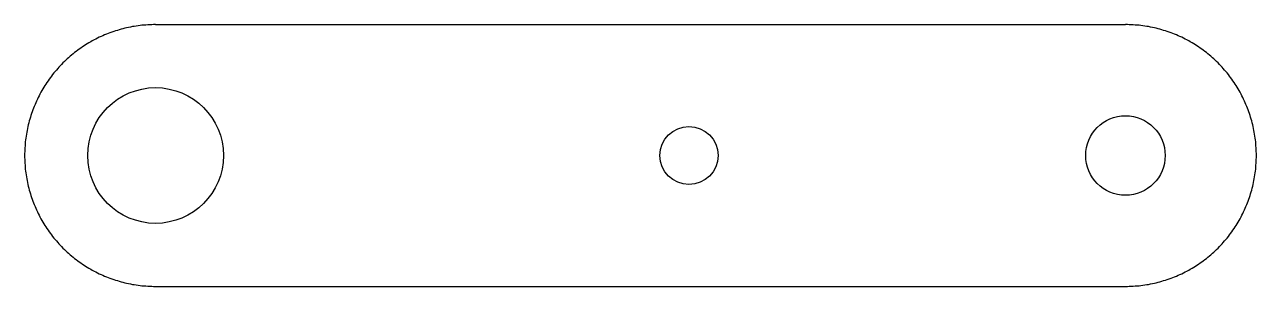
# Model space of a CAD drawing. Header units: millimetres. Extents: x 0 to 127, y 0 to 27.
import ezdxf

# ---------------------------------------------------------------- set-up
doc = ezdxf.new("R2010")
doc.units = ezdxf.units.MM
doc.layers.add('CUT', color=7, linetype='Continuous')
doc.layers.add('HOLES', color=1, linetype='Continuous')

msp = doc.modelspace()

# ---------------------------------------------------------------- linework, layer by layer
at = {"layer": 'CUT'}
for points in [[(13.5, 27), (13.3, 27), (13.1, 26.99), (12.9, 26.99), (12.7, 26.98), (12.5, 26.96), (12.3, 26.95), (12.1, 26.93), (11.9, 26.91), (11.7, 26.88), (11.51, 26.85), (11.31, 26.82), (11.11, 26.79), (10.92, 26.75), (10.72, 26.71), (10.52, 26.67), (10.33, 26.62), (10.13, 26.57), (9.94, 26.52), (9.75, 26.47), (9.56, 26.41), (9.37, 26.35), (9.18, 26.29), (8.99, 26.22), (8.8, 26.16), (8.61, 26.08), (8.43, 26.01), (8.24, 25.93), (8.06, 25.85), (7.88, 25.77), (7.69, 25.69), (7.51, 25.6), (7.34, 25.51), (7.16, 25.42), (6.98, 25.32), (6.81, 25.22), (6.63, 25.12), (6.46, 25.02), (6.29, 24.92), (6.13, 24.81), (5.96, 24.7), (5.79, 24.58), (5.63, 24.47), (5.47, 24.35), (5.31, 24.23), (5.15, 24.11), (4.99, 23.98), (4.84, 23.86), (4.69, 23.73), (4.54, 23.59), (4.39, 23.46), (4.24, 23.32), (4.1, 23.19), (3.95, 23.05), (3.81, 22.9), (3.68, 22.76), (3.54, 22.61), (3.41, 22.46), (3.27, 22.31), (3.14, 22.16), (3.02, 22.01), (2.89, 21.85), (2.77, 21.69), (2.65, 21.53), (2.53, 21.37), (2.42, 21.21), (2.3, 21.04), (2.19, 20.87), (2.08, 20.71), (1.98, 20.54), (1.88, 20.37), (1.78, 20.19), (1.68, 20.02), (1.58, 19.84), (1.49, 19.66), (1.4, 19.49), (1.31, 19.31), (1.23, 19.12), (1.15, 18.94), (1.07, 18.76), (0.99, 18.57), (0.92, 18.39), (0.84, 18.2), (0.78, 18.01), (0.71, 17.82), (0.65, 17.63), (0.59, 17.44), (0.53, 17.25), (0.48, 17.06), (0.43, 16.87), (0.38, 16.67), (0.33, 16.48), (0.29, 16.28), (0.25, 16.08), (0.21, 15.89), (0.18, 15.69), (0.15, 15.49), (0.12, 15.3), (0.09, 15.1), (0.07, 14.9), (0.05, 14.7), (0.04, 14.5), (0.02, 14.3), (0.01, 14.1), (0.01, 13.9), (0, 13.7), (0, 13.5), (0, 13.3), (0.01, 13.1), (0.01, 12.9), (0.02, 12.7), (0.04, 12.5), (0.05, 12.3), (0.07, 12.1), (0.09, 11.9), (0.12, 11.7), (0.15, 11.51), (0.18, 11.31), (0.21, 11.11), (0.25, 10.92), (0.29, 10.72), (0.33, 10.52), (0.38, 10.33), (0.43, 10.13), (0.48, 9.94), (0.53, 9.75), (0.59, 9.56), (0.65, 9.37), (0.71, 9.18), (0.78, 8.99), (0.84, 8.8), (0.92, 8.61), (0.99, 8.43), (1.07, 8.24), (1.15, 8.06), (1.23, 7.88), (1.31, 7.69), (1.4, 7.51), (1.49, 7.34), (1.58, 7.16), (1.68, 6.98), (1.78, 6.81), (1.88, 6.63), (1.98, 6.46), (2.08, 6.29), (2.19, 6.13), (2.3, 5.96), (2.42, 5.79), (2.53, 5.63), (2.65, 5.47), (2.77, 5.31), (2.89, 5.15), (3.02, 4.99), (3.14, 4.84), (3.27, 4.69), (3.41, 4.54), (3.54, 4.39), (3.68, 4.24), (3.81, 4.1), (3.95, 3.95), (4.1, 3.81), (4.24, 3.68), (4.39, 3.54), (4.54, 3.41), (4.69, 3.27), (4.84, 3.14), (4.99, 3.02), (5.15, 2.89), (5.31, 2.77), (5.47, 2.65), (5.63, 2.53), (5.79, 2.42), (5.96, 2.3), (6.13, 2.19), (6.29, 2.08), (6.46, 1.98), (6.63, 1.88), (6.81, 1.78), (6.98, 1.68), (7.16, 1.58), (7.34, 1.49), (7.51, 1.4), (7.69, 1.31), (7.88, 1.23), (8.06, 1.15), (8.24, 1.07), (8.43, 0.99), (8.61, 0.92), (8.8, 0.84), (8.99, 0.78), (9.18, 0.71), (9.37, 0.65), (9.56, 0.59), (9.75, 0.53), (9.94, 0.48), (10.13, 0.43), (10.33, 0.38), (10.52, 0.33), (10.72, 0.29), (10.92, 0.25), (11.11, 0.21), (11.31, 0.18), (11.51, 0.15), (11.7, 0.12), (11.9, 0.09), (12.1, 0.07), (12.3, 0.05), (12.5, 0.04), (12.7, 0.02), (12.9, 0.01), (13.1, 0.01), (13.3, 0), (13.5, 0)], [(13.5, 27), (113.5, 27)], [(113.5, 0), (113.7, 0), (113.9, 0.01), (114.1, 0.01), (114.3, 0.02), (114.5, 0.04), (114.7, 0.05), (114.9, 0.07), (115.1, 0.09), (115.3, 0.12), (115.49, 0.15), (115.69, 0.18), (115.89, 0.21), (116.08, 0.25), (116.28, 0.29), (116.48, 0.33), (116.67, 0.38), (116.87, 0.43), (117.06, 0.48), (117.25, 0.53), (117.44, 0.59), (117.63, 0.65), (117.82, 0.71), (118.01, 0.78), (118.2, 0.84), (118.39, 0.92), (118.57, 0.99), (118.76, 1.07), (118.94, 1.15), (119.12, 1.23), (119.31, 1.31), (119.49, 1.4), (119.66, 1.49), (119.84, 1.58), (120.02, 1.68), (120.19, 1.78), (120.37, 1.88), (120.54, 1.98), (120.71, 2.08), (120.87, 2.19), (121.04, 2.3), (121.21, 2.42), (121.37, 2.53), (121.53, 2.65), (121.69, 2.77), (121.85, 2.89), (122.01, 3.02), (122.16, 3.14), (122.31, 3.27), (122.46, 3.41), (122.61, 3.54), (122.76, 3.68), (122.9, 3.81), (123.05, 3.95), (123.19, 4.1), (123.32, 4.24), (123.46, 4.39), (123.59, 4.54), (123.73, 4.69), (123.86, 4.84), (123.98, 4.99), (124.11, 5.15), (124.23, 5.31), (124.35, 5.47), (124.47, 5.63), (124.58, 5.79), (124.7, 5.96), (124.81, 6.13), (124.92, 6.29), (125.02, 6.46), (125.12, 6.63), (125.22, 6.81), (125.32, 6.98), (125.42, 7.16), (125.51, 7.34), (125.6, 7.51), (125.69, 7.69), (125.77, 7.88), (125.85, 8.06), (125.93, 8.24), (126.01, 8.43), (126.08, 8.61), (126.16, 8.8), (126.22, 8.99), (126.29, 9.18), (126.35, 9.37), (126.41, 9.56), (126.47, 9.75), (126.52, 9.94), (126.57, 10.13), (126.62, 10.33), (126.67, 10.52), (126.71, 10.72), (126.75, 10.92), (126.79, 11.11), (126.82, 11.31), (126.85, 11.51), (126.88, 11.7), (126.91, 11.9), (126.93, 12.1), (126.95, 12.3), (126.96, 12.5), (126.98, 12.7), (126.99, 12.9), (126.99, 13.1), (127, 13.3), (127, 13.5), (127, 13.7), (126.99, 13.9), (126.99, 14.1), (126.98, 14.3), (126.96, 14.5), (126.95, 14.7), (126.93, 14.9), (126.91, 15.1), (126.88, 15.3), (126.85, 15.49), (126.82, 15.69), (126.79, 15.89), (126.75, 16.08), (126.71, 16.28), (126.67, 16.48), (126.62, 16.67), (126.57, 16.87), (126.52, 17.06), (126.47, 17.25), (126.41, 17.44), (126.35, 17.63), (126.29, 17.82), (126.22, 18.01), (126.16, 18.2), (126.08, 18.39), (126.01, 18.57), (125.93, 18.76), (125.85, 18.94), (125.77, 19.12), (125.69, 19.31), (125.6, 19.49), (125.51, 19.66), (125.42, 19.84), (125.32, 20.02), (125.22, 20.19), (125.12, 20.37), (125.02, 20.54), (124.92, 20.71), (124.81, 20.87), (124.7, 21.04), (124.58, 21.21), (124.47, 21.37), (124.35, 21.53), (124.23, 21.69), (124.11, 21.85), (123.98, 22.01), (123.86, 22.16), (123.73, 22.31), (123.59, 22.46), (123.46, 22.61), (123.32, 22.76), (123.19, 22.9), (123.05, 23.05), (122.9, 23.19), (122.76, 23.32), (122.61, 23.46), (122.46, 23.59), (122.31, 23.73), (122.16, 23.86), (122.01, 23.98), (121.85, 24.11), (121.69, 24.23), (121.53, 24.35), (121.37, 24.47), (121.21, 24.58), (121.04, 24.7), (120.87, 24.81), (120.71, 24.92), (120.54, 25.02), (120.37, 25.12), (120.19, 25.22), (120.02, 25.32), (119.84, 25.42), (119.66, 25.51), (119.49, 25.6), (119.31, 25.69), (119.12, 25.77), (118.94, 25.85), (118.76, 25.93), (118.57, 26.01), (118.39, 26.08), (118.2, 26.16), (118.01, 26.22), (117.82, 26.29), (117.63, 26.35), (117.44, 26.41), (117.25, 26.47), (117.06, 26.52), (116.87, 26.57), (116.67, 26.62), (116.48, 26.67), (116.28, 26.71), (116.08, 26.75), (115.89, 26.79), (115.69, 26.82), (115.49, 26.85), (115.3, 26.88), (115.1, 26.91), (114.9, 26.93), (114.7, 26.95), (114.5, 26.96), (114.3, 26.98), (114.1, 26.99), (113.9, 26.99), (113.7, 27), (113.5, 27)], [(13.5, 0), (113.5, 0)]]:
    msp.add_lwpolyline(points, dxfattribs=at)
at = {"layer": 'HOLES'}
for centre, radius in [((13.5, 13.5), 7), ((113.5, 13.5), 4.1), ((68.5, 13.5), 3)]:
    msp.add_circle(centre, radius, dxfattribs=at)

doc.saveas('drawing.dxf')
